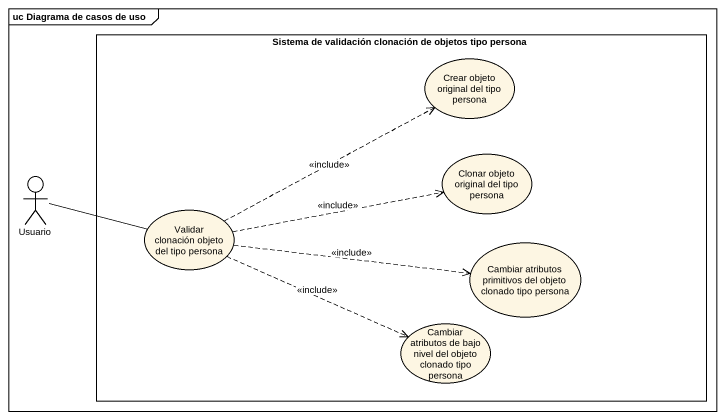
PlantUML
@startuml
mainframe uc Diagrama de casos de uso
rectangle "Sistema de validación clonación de objetos tipo persona" as Sistema_de_validación {
  usecase "Crear objeto original del tipo persona" as Crear_objeto_original_del
  usecase "Clonar objeto original del tipo persona" as Clonar_objeto_original_del
  usecase "Validar clonación objeto del tipo persona" as Validar_clonación_objeto
  usecase "Cambiar atributos primitivos del objeto clonado tipo persona" as Cambiar_atributos
  usecase "Cambiar atributos de bajo nivel del objeto clonado tipo persona" as Cambiar_atributos_de_bajo
}
actor Usuario
Usuario -right- Validar_clonación_objeto
Validar_clonación_objeto .right.> Crear_objeto_original_del : <<include>>
Validar_clonación_objeto .right.> Clonar_objeto_original_del : <<include>>
Validar_clonación_objeto .right.> Cambiar_atributos : <<include>>
Validar_clonación_objeto .right.> Cambiar_atributos_de_bajo : <<include>>
@enduml
